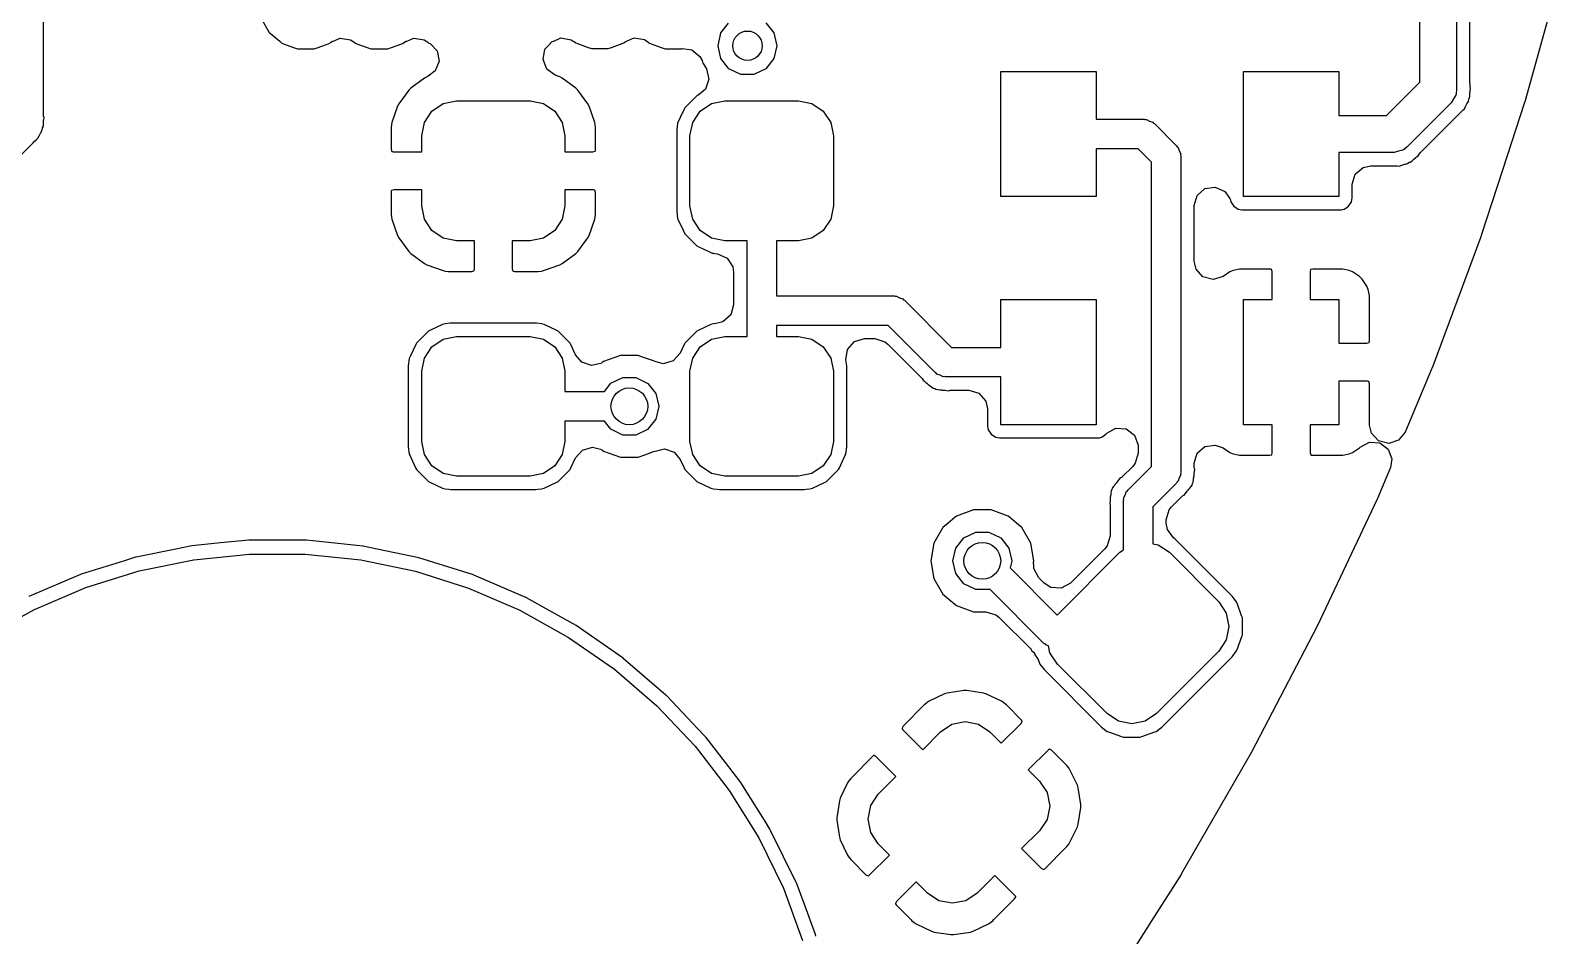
# Model space of a CAD drawing. Extents: x 115.8 to 161.6, y -138.1 to -92.4.
# Drawn here: x 150.43 to 160.84, y -127.54 to -121.4 of the extents above; entities that cross this region are included whole.
import ezdxf

# ---------------------------------------------------------------- set-up
doc = ezdxf.new("R2010")
doc.units = 0
doc.layers.add('BLACK', color=7, linetype='CONTINUOUS')

msp = doc.modelspace()

# ---------------------------------------------------------------- linework, layer by layer
at = {"layer": 'BLACK', "linetype": 'CONTINUOUS'}
for p, q in [((160.125, -117.95), (160.125, -121.8)), ((160.215, -121.755), (160.215, -117.959)), ((159.875, -121.748), (159.875, -118.002)), ((160.844, -120.962), (160.588, -121.881)), ((150.516, -121.955), (150.516, -121.025)), ((151.994, -121.311), (152.051, -121.409)), ((152.051, -121.409), (152.059, -121.416)), ((152.059, -121.416), (152.123, -121.47)), ((155.103, -121.5), (155.122, -121.413)), ((155.122, -121.413), (155.175, -121.347)), ((155.427, -121.344), (155.483, -121.413)), ((155.483, -121.413), (155.503, -121.5)), ((152.123, -121.47), (152.137, -121.482)), ((152.137, -121.482), (152.148, -121.486)), ((152.148, -121.486), (152.148, -121.486)), ((152.148, -121.486), (152.217, -121.511)), ((152.217, -121.511), (152.243, -121.52)), ((152.243, -121.52), (152.357, -121.52)), ((152.357, -121.52), (152.383, -121.511)), ((152.383, -121.511), (152.452, -121.486)), ((152.452, -121.486), (152.463, -121.482)), ((152.452, -121.486), (152.452, -121.486)), ((152.463, -121.482), (152.471, -121.475)), ((152.471, -121.475), (152.481, -121.469)), ((152.481, -121.469), (152.482, -121.471)), ((152.482, -121.471), (152.534, -121.448)), ((152.534, -121.448), (152.604, -121.459)), ((152.604, -121.459), (152.622, -121.471)), ((152.622, -121.471), (152.629, -121.475)), ((152.629, -121.475), (152.637, -121.482)), ((152.637, -121.482), (152.648, -121.486)), ((152.648, -121.486), (152.648, -121.486)), ((152.648, -121.486), (152.717, -121.511)), ((152.717, -121.511), (152.743, -121.52)), ((152.743, -121.52), (152.857, -121.52)), ((152.857, -121.52), (152.883, -121.511)), ((152.883, -121.511), (152.952, -121.486)), ((152.952, -121.486), (152.963, -121.482)), ((152.952, -121.486), (152.952, -121.486)), ((152.963, -121.482), (152.971, -121.475)), ((152.971, -121.475), (152.981, -121.469)), ((152.981, -121.469), (152.982, -121.471)), ((152.982, -121.471), (153.034, -121.448)), ((153.034, -121.448), (153.104, -121.459)), ((153.104, -121.459), (153.122, -121.471)), ((153.122, -121.471), (153.129, -121.475)), ((153.129, -121.475), (153.137, -121.482)), ((153.137, -121.482), (153.145, -121.485)), ((153.145, -121.485), (153.193, -121.535)), ((153.193, -121.535), (153.206, -121.604)), ((153.913, -121.593), (153.926, -121.523)), ((153.926, -121.523), (153.964, -121.484)), ((153.963, -121.482), (153.97, -121.476)), ((153.964, -121.484), (153.963, -121.482)), ((153.963, -121.482), (153.963, -121.482)), ((153.97, -121.476), (153.973, -121.474)), ((153.973, -121.474), (153.975, -121.472)), ((153.975, -121.472), (153.981, -121.469)), ((153.981, -121.469), (153.982, -121.471)), ((153.982, -121.471), (154.035, -121.447)), ((154.035, -121.447), (154.105, -121.459)), ((154.105, -121.459), (154.119, -121.468)), ((154.119, -121.468), (154.119, -121.468)), ((154.119, -121.468), (154.128, -121.473)), ((154.128, -121.473), (154.137, -121.48)), ((154.137, -121.48), (154.147, -121.484)), ((154.147, -121.484), (154.147, -121.484)), ((154.147, -121.484), (154.221, -121.511)), ((154.221, -121.511), (154.243, -121.519)), ((154.243, -121.519), (154.356, -121.519)), ((154.356, -121.519), (154.378, -121.511)), ((154.378, -121.511), (154.452, -121.484)), ((154.452, -121.484), (154.462, -121.48)), ((154.452, -121.484), (154.452, -121.484)), ((154.462, -121.48), (154.471, -121.473)), ((154.471, -121.473), (154.48, -121.468)), ((154.48, -121.468), (154.481, -121.47)), ((154.481, -121.47), (154.533, -121.447)), ((154.533, -121.447), (154.603, -121.458)), ((154.603, -121.458), (154.626, -121.473)), ((154.626, -121.473), (154.629, -121.475)), ((154.629, -121.475), (154.637, -121.482)), ((154.637, -121.482), (154.648, -121.486)), ((154.648, -121.486), (154.648, -121.486)), ((154.648, -121.486), (154.717, -121.511)), ((154.717, -121.511), (154.743, -121.52)), ((154.743, -121.52), (154.857, -121.52)), ((154.857, -121.52), (154.859, -121.519)), ((154.859, -121.519), (154.925, -121.527)), ((154.925, -121.527), (154.98, -121.572)), ((155.122, -121.586), (155.103, -121.5)), ((155.503, -121.501), (155.482, -121.587)), ((155.503, -121.5), (155.503, -121.501)), ((153.206, -121.604), (153.18, -121.67)), ((153.939, -121.659), (153.913, -121.593)), ((154.98, -121.572), (154.995, -121.6)), ((154.995, -121.6), (154.995, -121.6)), ((154.995, -121.6), (154.997, -121.611)), ((154.997, -121.611), (155.002, -121.621)), ((155.002, -121.621), (155.002, -121.621)), ((155.002, -121.621), (155.024, -121.658)), ((155.177, -121.656), (155.122, -121.586)), ((155.482, -121.587), (155.427, -121.657)), ((153.107, -121.72), (153.014, -121.788)), ((153.131, -121.707), (153.107, -121.72)), ((153.18, -121.67), (153.131, -121.706)), ((153.131, -121.706), (153.131, -121.707)), ((153.996, -121.7), (153.939, -121.659)), ((154.027, -121.711), (153.996, -121.7)), ((154.043, -121.72), (154.027, -121.711)), ((154.136, -121.788), (154.043, -121.72)), ((155.041, -121.727), (155.017, -121.794)), ((155.024, -121.658), (155.041, -121.727)), ((155.258, -121.695), (155.177, -121.656)), ((155.346, -121.695), (155.258, -121.695)), ((155.427, -121.657), (155.346, -121.695)), ((157.025, -122.525), (157.025, -121.675)), ((157.025, -121.675), (157.675, -121.675)), ((157.675, -121.675), (157.675, -122)), ((158.675, -122.525), (158.675, -121.675)), ((158.675, -121.675), (159.325, -121.675)), ((159.325, -121.675), (159.325, -121.975)), ((159.648, -121.975), (159.875, -121.748)), ((153.001, -121.801), (152.932, -121.894)), ((153.014, -121.788), (153.001, -121.801)), ((154.149, -121.801), (154.136, -121.788)), ((154.218, -121.894), (154.149, -121.801)), ((154.959, -121.84), (154.877, -121.921)), ((154.969, -121.835), (154.959, -121.84)), ((154.978, -121.829), (154.969, -121.835)), ((155.017, -121.794), (154.977, -121.828)), ((154.977, -121.828), (154.978, -121.829)), ((160.12, -121.836), (160.103, -121.861)), ((160.121, -121.829), (160.12, -121.836)), ((160.122, -121.827), (160.121, -121.829)), ((160.125, -121.8), (160.122, -121.822)), ((160.122, -121.822), (160.122, -121.827)), ((160.21, -121.858), (160.215, -121.846)), ((160.216, -121.762), (160.215, -121.755)), ((160.215, -121.827), (160.217, -121.807)), ((160.215, -121.846), (160.215, -121.827)), ((160.217, -121.776), (160.216, -121.762)), ((160.216, -121.762), (160.216, -121.762)), ((160.22, -121.788), (160.217, -121.776)), ((160.217, -121.807), (160.218, -121.802)), ((160.218, -121.802), (160.22, -121.788)), ((160.218, -121.802), (160.218, -121.802)), ((150.516, -121.962), (150.516, -121.955)), ((152.924, -121.911), (152.885, -122.021)), ((152.932, -121.894), (152.924, -121.911)), ((153.106, -122.022), (153.157, -121.945)), ((153.157, -121.945), (153.234, -121.893)), ((153.234, -121.893), (153.325, -121.875)), ((153.325, -121.875), (153.825, -121.875)), ((153.825, -121.875), (153.916, -121.893)), ((153.916, -121.893), (153.993, -121.945)), ((153.993, -121.945), (154.044, -122.022)), ((154.226, -121.911), (154.218, -121.894)), ((154.265, -122.021), (154.226, -121.911)), ((154.873, -121.931), (154.846, -121.988)), ((154.877, -121.921), (154.873, -121.931)), ((154.873, -121.931), (154.873, -121.931)), ((154.931, -122.022), (154.982, -121.945)), ((154.982, -121.945), (155.059, -121.893)), ((155.059, -121.893), (155.15, -121.875)), ((155.15, -121.875), (155.65, -121.875)), ((155.65, -121.875), (155.741, -121.893)), ((155.741, -121.893), (155.818, -121.945)), ((155.818, -121.945), (155.869, -122.022)), ((160.088, -121.888), (159.788, -122.188)), ((159.884, -122.221), (160.146, -121.959)), ((160.103, -121.861), (160.088, -121.888)), ((160.146, -121.959), (160.151, -121.954)), ((160.151, -121.954), (160.168, -121.938)), ((160.168, -121.938), (160.178, -121.929)), ((160.178, -121.929), (160.186, -121.912)), ((160.186, -121.912), (160.195, -121.895)), ((160.195, -121.895), (160.206, -121.879)), ((160.206, -121.879), (160.208, -121.866)), ((160.208, -121.866), (160.209, -121.862)), ((160.209, -121.862), (160.21, -121.858)), ((160.586, -121.886), (160.437, -122.345)), ((160.588, -121.881), (160.586, -121.886)), ((150.508, -122.066), (150.509, -122.062)), ((150.509, -122.062), (150.51, -122.058)), ((150.51, -122.058), (150.516, -122.046)), ((150.517, -121.976), (150.516, -121.962)), ((150.516, -121.962), (150.516, -121.962)), ((150.516, -122.027), (150.517, -122.007)), ((150.516, -122.046), (150.516, -122.027)), ((150.52, -121.988), (150.517, -121.976)), ((150.517, -122.007), (150.518, -122.002)), ((150.518, -122.002), (150.52, -121.988)), ((150.518, -122.002), (150.518, -122.002)), ((152.882, -122.036), (152.88, -122.056)), ((152.88, -122.056), (152.88, -122.062)), ((152.88, -122.062), (152.88, -122.203)), ((152.885, -122.021), (152.882, -122.036)), ((153.088, -122.112), (153.106, -122.022)), ((154.044, -122.022), (154.062, -122.112)), ((154.268, -122.036), (154.265, -122.021)), ((154.27, -122.056), (154.268, -122.036)), ((154.27, -122.062), (154.27, -122.056)), ((154.27, -122.207), (154.27, -122.062)), ((154.828, -122.026), (154.822, -122.074)), ((154.846, -121.988), (154.828, -122.026)), ((154.912, -122.112), (154.931, -122.022)), ((155.869, -122.022), (155.887, -122.112)), ((157.675, -122), (158, -122)), ((158, -122), (158.008, -122.002)), ((158.008, -122.002), (158.016, -122.001)), ((158.016, -122.001), (158.037, -122.012)), ((158.037, -122.012), (158.059, -122.019)), ((158.059, -122.019), (158.064, -122.026)), ((158.064, -122.026), (158.071, -122.029)), ((158.071, -122.029), (158.221, -122.179)), ((159.325, -121.975), (159.648, -121.975)), ((145.084, -127.521), (150.446, -122.159)), ((150.446, -122.159), (150.451, -122.154)), ((150.451, -122.154), (150.468, -122.138)), ((150.468, -122.138), (150.478, -122.129)), ((150.478, -122.129), (150.486, -122.112)), ((150.486, -122.112), (150.495, -122.095)), ((150.495, -122.095), (150.506, -122.079)), ((150.506, -122.079), (150.508, -122.066)), ((153.088, -122.221), (153.088, -122.112)), ((154.062, -122.112), (154.062, -122.221)), ((154.822, -122.074), (154.822, -122.626)), ((154.912, -122.587), (154.912, -122.112)), ((155.887, -122.112), (155.887, -122.587)), ((152.88, -122.203), (152.884, -122.218)), ((152.884, -122.218), (152.885, -122.219)), ((152.885, -122.219), (152.893, -122.221)), ((152.893, -122.221), (153.088, -122.221)), ((154.062, -122.221), (154.252, -122.221)), ((154.252, -122.221), (154.268, -122.217)), ((154.268, -122.217), (154.269, -122.215)), ((154.269, -122.215), (154.27, -122.207)), ((157.959, -122.2), (157.675, -122.2)), ((157.675, -122.2), (157.675, -122.525)), ((158.05, -122.291), (157.959, -122.2)), ((158.221, -122.179), (158.224, -122.186)), ((158.224, -122.186), (158.231, -122.191)), ((158.231, -122.191), (158.238, -122.213)), ((158.238, -122.213), (158.249, -122.234)), ((158.249, -122.234), (158.248, -122.242)), ((158.248, -122.242), (158.25, -122.25)), ((158.25, -122.25), (158.25, -124.4)), ((159.7, -122.225), (159.325, -122.225)), ((159.325, -122.225), (159.325, -122.525)), ((159.73, -122.216), (159.7, -122.225)), ((159.76, -122.21), (159.73, -122.216)), ((159.765, -122.206), (159.76, -122.21)), ((159.768, -122.205), (159.765, -122.206)), ((159.771, -122.202), (159.768, -122.205)), ((159.788, -122.188), (159.771, -122.202)), ((159.82, -122.285), (159.833, -122.271)), ((159.833, -122.271), (159.848, -122.259)), ((159.848, -122.259), (159.853, -122.255)), ((159.853, -122.255), (159.864, -122.247)), ((159.864, -122.247), (159.87, -122.236)), ((159.87, -122.236), (159.879, -122.226)), ((159.879, -122.226), (159.88, -122.226)), ((159.88, -122.226), (159.884, -122.221)), ((158.05, -124.359), (158.05, -122.291)), ((159.415, -122.441), (159.436, -122.373)), ((159.436, -122.373), (159.489, -122.327)), ((159.489, -122.327), (159.541, -122.316)), ((159.541, -122.316), (159.691, -122.316)), ((159.691, -122.316), (159.698, -122.316)), ((159.698, -122.316), (159.721, -122.317)), ((159.721, -122.317), (159.721, -122.317)), ((159.721, -122.317), (159.734, -122.318)), ((159.734, -122.318), (159.752, -122.311)), ((159.752, -122.311), (159.771, -122.305)), ((159.771, -122.305), (159.773, -122.305)), ((159.773, -122.305), (159.777, -122.304)), ((159.777, -122.304), (159.79, -122.301)), ((159.777, -122.304), (159.777, -122.304)), ((159.79, -122.301), (159.8, -122.293)), ((159.8, -122.293), (159.804, -122.292)), ((159.804, -122.292), (159.808, -122.29)), ((159.808, -122.29), (159.82, -122.285)), ((160.437, -122.345), (160.293, -122.789)), ((152.898, -122.479), (152.882, -122.483)), ((153.088, -122.479), (152.898, -122.479)), ((153.088, -122.587), (153.088, -122.479)), ((154.257, -122.479), (154.062, -122.479)), ((154.062, -122.479), (154.062, -122.587)), ((154.265, -122.481), (154.257, -122.479)), ((158.361, -122.518), (158.414, -122.471)), ((158.414, -122.471), (158.484, -122.461)), ((158.484, -122.461), (158.549, -122.49)), ((159.415, -122.534), (159.415, -122.441)), ((152.881, -122.485), (152.88, -122.493)), ((152.88, -122.493), (152.88, -122.638)), ((152.882, -122.483), (152.881, -122.485)), ((154.266, -122.482), (154.265, -122.481)), ((154.27, -122.497), (154.266, -122.482)), ((154.27, -122.638), (154.27, -122.497)), ((157.675, -122.525), (157.025, -122.525)), ((158.34, -122.586), (158.361, -122.518)), ((158.549, -122.49), (158.583, -122.537)), ((158.583, -122.537), (158.587, -122.548)), ((158.587, -122.548), (158.59, -122.56)), ((158.59, -122.56), (158.61, -122.59)), ((159.325, -122.525), (158.675, -122.525)), ((159.39, -122.59), (159.41, -122.56)), ((159.41, -122.56), (159.415, -122.534)), ((152.88, -122.638), (152.88, -122.644)), ((152.88, -122.644), (152.882, -122.664)), ((152.882, -122.664), (152.885, -122.679)), ((152.885, -122.679), (152.924, -122.789)), ((153.106, -122.678), (153.088, -122.587)), ((153.157, -122.755), (153.106, -122.678)), ((154.044, -122.678), (153.993, -122.755)), ((154.062, -122.587), (154.044, -122.678)), ((154.226, -122.789), (154.265, -122.679)), ((154.265, -122.679), (154.268, -122.664)), ((154.268, -122.664), (154.27, -122.644)), ((154.27, -122.644), (154.27, -122.638)), ((154.822, -122.626), (154.828, -122.674)), ((154.828, -122.674), (154.832, -122.682)), ((154.832, -122.682), (154.832, -122.682)), ((154.832, -122.682), (154.865, -122.753)), ((154.931, -122.678), (154.912, -122.587)), ((154.982, -122.755), (154.931, -122.678)), ((155.869, -122.678), (155.818, -122.755)), ((155.887, -122.587), (155.869, -122.678)), ((158.34, -122.963), (158.34, -122.586)), ((158.61, -122.59), (158.64, -122.61)), ((158.64, -122.61), (158.666, -122.615)), ((158.666, -122.615), (159, -122.615)), ((159, -122.615), (159.334, -122.615)), ((159.334, -122.615), (159.34, -122.614)), ((159.34, -122.614), (159.348, -122.613)), ((159.34, -122.614), (159.34, -122.614)), ((159.348, -122.613), (159.36, -122.61)), ((159.348, -122.613), (159.348, -122.613)), ((159.36, -122.61), (159.371, -122.603)), ((159.371, -122.603), (159.38, -122.597)), ((159.371, -122.603), (159.371, -122.603)), ((159.38, -122.597), (159.39, -122.59)), ((152.924, -122.789), (152.932, -122.806)), ((153.234, -122.807), (153.157, -122.755)), ((153.993, -122.755), (153.916, -122.807)), ((154.218, -122.806), (154.226, -122.789)), ((154.865, -122.753), (154.877, -122.779)), ((154.877, -122.779), (154.959, -122.86)), ((155.059, -122.807), (154.982, -122.755)), ((155.818, -122.755), (155.741, -122.807)), ((160.293, -122.789), (160.292, -122.793)), ((152.932, -122.806), (153.001, -122.899)), ((153.325, -122.825), (153.234, -122.807)), ((153.446, -122.825), (153.325, -122.825)), ((153.446, -123.019), (153.446, -122.825)), ((153.825, -122.825), (153.704, -122.825)), ((153.704, -122.825), (153.704, -123.015)), ((153.916, -122.807), (153.825, -122.825)), ((154.149, -122.899), (154.218, -122.806)), ((154.959, -122.86), (154.969, -122.865)), ((154.969, -122.865), (154.969, -122.865)), ((154.969, -122.865), (155.046, -122.901)), ((155.15, -122.825), (155.059, -122.807)), ((155.3, -122.825), (155.15, -122.825)), ((155.3, -123.475), (155.3, -122.825)), ((155.65, -122.825), (155.5, -122.825)), ((155.5, -122.825), (155.5, -123.2)), ((155.741, -122.807), (155.65, -122.825)), ((160.29, -122.798), (159.963, -123.678)), ((160.292, -122.793), (160.29, -122.798)), ((153.001, -122.899), (153.014, -122.912)), ((153.014, -122.912), (153.107, -122.98)), ((153.107, -122.98), (153.123, -122.989)), ((153.123, -122.989), (153.233, -123.028)), ((153.917, -123.028), (154.027, -122.989)), ((154.027, -122.989), (154.043, -122.98)), ((154.043, -122.98), (154.136, -122.912)), ((154.136, -122.912), (154.149, -122.899)), ((155.046, -122.901), (155.064, -122.909)), ((155.064, -122.909), (155.073, -122.91)), ((155.073, -122.91), (155.073, -122.91)), ((155.073, -122.91), (155.082, -122.912)), ((155.082, -122.912), (155.1, -122.914)), ((155.1, -122.914), (155.165, -122.943)), ((155.165, -122.943), (155.204, -123.002)), ((158.353, -123.017), (158.34, -122.963)), ((153.233, -123.028), (153.248, -123.031)), ((153.248, -123.031), (153.269, -123.033)), ((153.269, -123.033), (153.275, -123.033)), ((153.275, -123.033), (153.428, -123.033)), ((153.428, -123.033), (153.443, -123.029)), ((153.443, -123.029), (153.444, -123.027)), ((153.444, -123.027), (153.446, -123.019)), ((153.704, -123.015), (153.708, -123.03)), ((153.708, -123.03), (153.71, -123.031)), ((153.71, -123.031), (153.718, -123.033)), ((153.718, -123.033), (153.875, -123.033)), ((153.875, -123.033), (153.881, -123.033)), ((153.881, -123.033), (153.902, -123.031)), ((153.902, -123.031), (153.917, -123.028)), ((155.204, -123.002), (155.209, -123.039)), ((155.209, -123.039), (155.209, -123.261)), ((158.4, -123.07), (158.353, -123.017)), ((158.469, -123.089), (158.4, -123.07)), ((158.537, -123.067), (158.469, -123.089)), ((158.584, -123.036), (158.537, -123.067)), ((158.606, -123.027), (158.584, -123.036)), ((158.648, -123.018), (158.606, -123.027)), ((158.661, -123.017), (158.648, -123.018)), ((158.857, -123.017), (158.661, -123.017)), ((158.865, -123.019), (158.857, -123.017)), ((158.867, -123.02), (158.865, -123.019)), ((158.871, -123.035), (158.867, -123.02)), ((158.871, -123.225), (158.871, -123.035)), ((159.131, -123.023), (159.129, -123.031)), ((159.129, -123.031), (159.129, -123.225)), ((159.132, -123.021), (159.131, -123.023)), ((159.147, -123.017), (159.132, -123.021)), ((159.339, -123.017), (159.147, -123.017)), ((159.352, -123.018), (159.339, -123.017)), ((159.394, -123.027), (159.352, -123.018)), ((159.416, -123.036), (159.394, -123.027)), ((159.465, -123.068), (159.416, -123.036)), ((159.482, -123.085), (159.465, -123.068)), ((159.514, -123.134), (159.482, -123.085)), ((155.5, -123.2), (156.3, -123.2)), ((156.3, -123.2), (156.308, -123.202)), ((156.308, -123.202), (156.316, -123.201)), ((156.316, -123.201), (156.337, -123.212)), ((159.523, -123.156), (159.514, -123.134)), ((159.532, -123.198), (159.523, -123.156)), ((159.533, -123.211), (159.532, -123.198)), ((155.209, -123.261), (155.189, -123.329)), ((156.337, -123.212), (156.359, -123.219)), ((156.359, -123.219), (156.364, -123.226)), ((156.364, -123.226), (156.371, -123.229)), ((156.371, -123.229), (156.691, -123.55)), ((157.025, -123.55), (157.025, -123.225)), ((157.025, -123.225), (157.675, -123.225)), ((157.675, -123.225), (157.675, -124.075)), ((158.675, -124.075), (158.675, -123.225)), ((158.675, -123.225), (158.871, -123.225)), ((159.129, -123.225), (159.325, -123.225)), ((159.325, -123.225), (159.325, -123.521)), ((159.533, -123.507), (159.533, -123.211)), ((153.23, -123.395), (153.144, -123.435)), ((153.239, -123.391), (153.23, -123.395)), ((153.23, -123.395), (153.23, -123.395)), ((153.248, -123.39), (153.239, -123.391)), ((153.282, -123.385), (153.248, -123.39)), ((153.248, -123.39), (153.248, -123.39)), ((153.287, -123.384), (153.282, -123.385)), ((153.282, -123.385), (153.282, -123.385)), ((153.863, -123.384), (153.287, -123.384)), ((153.868, -123.385), (153.863, -123.384)), ((153.902, -123.39), (153.868, -123.385)), ((153.868, -123.385), (153.868, -123.385)), ((153.911, -123.391), (153.902, -123.39)), ((153.902, -123.39), (153.902, -123.39)), ((153.92, -123.395), (153.911, -123.391)), ((154.006, -123.435), (153.92, -123.395)), ((153.92, -123.395), (153.92, -123.395)), ((155.055, -123.395), (154.969, -123.435)), ((155.064, -123.391), (155.055, -123.395)), ((155.055, -123.395), (155.055, -123.395)), ((155.073, -123.39), (155.064, -123.391)), ((155.087, -123.388), (155.073, -123.39)), ((155.073, -123.39), (155.073, -123.39)), ((155.1, -123.386), (155.087, -123.388)), ((155.136, -123.376), (155.1, -123.386)), ((155.189, -123.329), (155.136, -123.376)), ((156.259, -123.4), (155.5, -123.4)), ((155.5, -123.4), (155.5, -123.475)), ((156.579, -123.721), (156.259, -123.4)), ((153.052, -123.521), (153.048, -123.531)), ((153.134, -123.44), (153.052, -123.521)), ((153.144, -123.435), (153.134, -123.44)), ((153.157, -123.545), (153.234, -123.493)), ((153.234, -123.493), (153.325, -123.475)), ((153.325, -123.475), (153.825, -123.475)), ((153.825, -123.475), (153.916, -123.493)), ((153.916, -123.493), (153.993, -123.545)), ((154.016, -123.44), (154.006, -123.435)), ((154.098, -123.521), (154.016, -123.44)), ((154.102, -123.531), (154.098, -123.521)), ((154.877, -123.521), (154.873, -123.531)), ((154.959, -123.44), (154.877, -123.521)), ((154.969, -123.435), (154.959, -123.44)), ((154.982, -123.545), (155.059, -123.493)), ((155.059, -123.493), (155.15, -123.475)), ((155.15, -123.475), (155.3, -123.475)), ((155.5, -123.475), (155.65, -123.475)), ((155.65, -123.475), (155.741, -123.493)), ((155.741, -123.493), (155.818, -123.545)), ((155.984, -123.563), (156.031, -123.51)), ((156.031, -123.51), (156.098, -123.49)), ((156.098, -123.49), (156.169, -123.49)), ((156.169, -123.49), (156.237, -123.511)), ((156.237, -123.511), (156.258, -123.527)), ((159.325, -123.521), (159.515, -123.521)), ((159.515, -123.521), (159.53, -123.517)), ((159.53, -123.517), (159.531, -123.515)), ((159.531, -123.515), (159.533, -123.507)), ((153.003, -123.626), (152.997, -123.674)), ((153.012, -123.608), (153.003, -123.626)), ((153.048, -123.531), (153.012, -123.608)), ((153.048, -123.531), (153.048, -123.531)), ((153.088, -123.712), (153.106, -123.622)), ((153.106, -123.622), (153.157, -123.545)), ((153.993, -123.545), (154.044, -123.622)), ((154.044, -123.622), (154.062, -123.712)), ((154.134, -123.6), (154.102, -123.531)), ((154.102, -123.531), (154.102, -123.531)), ((154.176, -123.649), (154.134, -123.6)), ((154.439, -123.604), (154.325, -123.646)), ((154.561, -123.604), (154.439, -123.604)), ((154.597, -123.618), (154.561, -123.604)), ((154.665, -123.642), (154.597, -123.618)), ((154.846, -123.589), (154.799, -123.642)), ((154.873, -123.531), (154.846, -123.589)), ((154.873, -123.531), (154.873, -123.531)), ((154.912, -123.712), (154.931, -123.622)), ((154.931, -123.622), (154.982, -123.545)), ((155.818, -123.545), (155.869, -123.622)), ((155.869, -123.622), (155.887, -123.712)), ((155.973, -123.633), (155.984, -123.563)), ((156.258, -123.527), (156.492, -123.761)), ((156.691, -123.55), (157.025, -123.55)), ((152.997, -123.674), (152.997, -124.226)), ((153.088, -124.188), (153.088, -123.712)), ((154.062, -123.712), (154.062, -123.85)), ((154.243, -123.673), (154.176, -123.649)), ((154.312, -123.656), (154.243, -123.673)), ((154.316, -123.653), (154.312, -123.656)), ((154.325, -123.646), (154.316, -123.653)), ((154.675, -123.646), (154.665, -123.642)), ((154.665, -123.642), (154.665, -123.642)), ((154.676, -123.646), (154.675, -123.646)), ((154.731, -123.661), (154.676, -123.646)), ((154.799, -123.642), (154.731, -123.661)), ((154.912, -124.188), (154.912, -123.712)), ((155.887, -123.712), (155.887, -124.188)), ((155.978, -123.674), (155.973, -123.633)), ((155.978, -124.226), (155.978, -123.674)), ((156.586, -123.724), (156.579, -123.721)), ((156.591, -123.731), (156.586, -123.724)), ((159.955, -123.697), (159.798, -124.072)), ((159.957, -123.692), (159.955, -123.697)), ((159.963, -123.678), (159.957, -123.692)), ((154.33, -123.85), (154.375, -123.793)), ((154.375, -123.793), (154.456, -123.755)), ((154.456, -123.755), (154.545, -123.755)), ((154.545, -123.755), (154.625, -123.794)), ((154.625, -123.794), (154.68, -123.863)), ((156.492, -123.761), (156.492, -123.762)), ((156.492, -123.762), (156.497, -123.772)), ((156.497, -123.772), (156.508, -123.781)), ((156.508, -123.781), (156.517, -123.788)), ((156.517, -123.788), (156.523, -123.793)), ((156.523, -123.793), (156.525, -123.795)), ((156.525, -123.795), (156.53, -123.8)), ((156.53, -123.8), (156.536, -123.804)), ((156.536, -123.804), (156.539, -123.806)), ((156.539, -123.806), (156.545, -123.81)), ((156.545, -123.81), (156.565, -123.826)), ((156.565, -123.826), (156.576, -123.828)), ((156.576, -123.828), (156.585, -123.834)), ((156.585, -123.834), (156.611, -123.837)), ((156.613, -123.738), (156.591, -123.731)), ((156.634, -123.749), (156.613, -123.738)), ((156.642, -123.748), (156.634, -123.749)), ((156.65, -123.75), (156.642, -123.748)), ((157.025, -123.75), (156.65, -123.75)), ((157.025, -124.075), (157.025, -123.75)), ((159.519, -123.779), (159.325, -123.779)), ((159.325, -123.779), (159.325, -124.075)), ((159.527, -123.781), (159.519, -123.779)), ((159.529, -123.782), (159.527, -123.781)), ((159.533, -123.797), (159.529, -123.782)), ((159.533, -124.077), (159.533, -123.797)), ((154.062, -123.85), (154.33, -123.85)), ((154.68, -123.863), (154.7, -123.95)), ((156.611, -123.837), (156.618, -123.839)), ((156.618, -123.839), (156.621, -123.839)), ((156.621, -123.839), (156.628, -123.84)), ((156.628, -123.84), (156.635, -123.84)), ((156.635, -123.84), (156.639, -123.841)), ((156.639, -123.841), (156.646, -123.841)), ((156.646, -123.841), (156.672, -123.844)), ((156.672, -123.844), (156.682, -123.841)), ((156.682, -123.841), (156.683, -123.84)), ((156.683, -123.84), (156.809, -123.84)), ((156.809, -123.84), (156.877, -123.861)), ((156.877, -123.861), (156.923, -123.914)), ((156.923, -123.914), (156.935, -123.966)), ((154.68, -124.037), (154.624, -124.107)), ((154.7, -123.951), (154.68, -124.037)), ((154.7, -123.95), (154.7, -123.951)), ((156.935, -123.966), (156.935, -124.084)), ((154.33, -124.05), (154.062, -124.05)), ((154.062, -124.05), (154.062, -124.188)), ((154.375, -124.106), (154.33, -124.05)), ((154.455, -124.145), (154.375, -124.106)), ((154.544, -124.145), (154.455, -124.145)), ((154.624, -124.107), (154.544, -124.145)), ((156.935, -124.084), (156.94, -124.11)), ((156.94, -124.11), (156.96, -124.14)), ((156.96, -124.14), (156.99, -124.16)), ((157.675, -124.075), (157.025, -124.075)), ((157.73, -124.147), (157.74, -124.14)), ((157.74, -124.14), (157.746, -124.132)), ((157.746, -124.132), (157.807, -124.099)), ((157.807, -124.099), (157.878, -124.104)), ((157.878, -124.104), (157.934, -124.146)), ((157.934, -124.146), (157.959, -124.213)), ((158.871, -124.075), (158.675, -124.075)), ((158.871, -124.269), (158.871, -124.075)), ((159.325, -124.075), (159.129, -124.075)), ((159.129, -124.075), (159.129, -124.265)), ((159.546, -124.133), (159.533, -124.077)), ((159.594, -124.185), (159.546, -124.133)), ((159.775, -124.126), (159.73, -124.181)), ((159.798, -124.072), (159.775, -124.126)), ((152.997, -124.226), (153.003, -124.274)), ((153.106, -124.278), (153.088, -124.188)), ((154.062, -124.188), (154.044, -124.278)), ((154.134, -124.3), (154.181, -124.247)), ((154.181, -124.247), (154.25, -124.227)), ((154.25, -124.227), (154.312, -124.244)), ((154.312, -124.244), (154.316, -124.247)), ((154.316, -124.247), (154.325, -124.254)), ((154.675, -124.254), (154.738, -124.239)), ((154.738, -124.239), (154.805, -124.262)), ((154.931, -124.278), (154.912, -124.188)), ((155.887, -124.188), (155.869, -124.278)), ((155.972, -124.274), (155.978, -124.226)), ((156.99, -124.16), (157.016, -124.165)), ((157.016, -124.165), (157.35, -124.165)), ((157.35, -124.165), (157.684, -124.165)), ((157.684, -124.165), (157.69, -124.164)), ((157.69, -124.164), (157.698, -124.163)), ((157.69, -124.164), (157.69, -124.164)), ((157.698, -124.163), (157.71, -124.16)), ((157.698, -124.163), (157.698, -124.163)), ((157.71, -124.16), (157.721, -124.153)), ((157.721, -124.153), (157.73, -124.147)), ((157.721, -124.153), (157.721, -124.153)), ((157.959, -124.213), (157.959, -124.222)), ((157.959, -124.222), (157.959, -124.269)), ((158.361, -124.269), (158.414, -124.223)), ((158.414, -124.223), (158.484, -124.213)), ((158.484, -124.213), (158.537, -124.233)), ((158.537, -124.233), (158.584, -124.264)), ((159.416, -124.264), (159.465, -124.232)), ((159.465, -124.232), (159.469, -124.227)), ((159.469, -124.227), (159.532, -124.193)), ((159.532, -124.193), (159.603, -124.198)), ((159.663, -124.203), (159.594, -124.185)), ((159.603, -124.198), (159.659, -124.241)), ((159.659, -124.241), (159.684, -124.307)), ((159.73, -124.181), (159.663, -124.203)), ((153.003, -124.274), (153.007, -124.282)), ((153.007, -124.282), (153.007, -124.282)), ((153.007, -124.282), (153.047, -124.367)), ((153.157, -124.355), (153.106, -124.278)), ((153.234, -124.407), (153.157, -124.355)), ((153.993, -124.355), (153.916, -124.407)), ((154.044, -124.278), (153.993, -124.355)), ((154.103, -124.367), (154.134, -124.3)), ((154.325, -124.254), (154.439, -124.295)), ((154.439, -124.295), (154.561, -124.295)), ((154.561, -124.295), (154.611, -124.277)), ((154.611, -124.277), (154.665, -124.258)), ((154.665, -124.258), (154.675, -124.254)), ((154.665, -124.258), (154.665, -124.258)), ((154.675, -124.254), (154.675, -124.254)), ((154.805, -124.262), (154.846, -124.311)), ((154.846, -124.311), (154.872, -124.367)), ((154.982, -124.355), (154.931, -124.278)), ((155.059, -124.407), (154.982, -124.355)), ((155.818, -124.355), (155.741, -124.407)), ((155.869, -124.278), (155.818, -124.355)), ((155.928, -124.367), (155.968, -124.282)), ((155.968, -124.282), (155.972, -124.274)), ((155.968, -124.282), (155.968, -124.282)), ((157.939, -124.337), (157.923, -124.358)), ((157.959, -124.269), (157.939, -124.337)), ((158.34, -124.337), (158.361, -124.269)), ((158.34, -124.367), (158.34, -124.337)), ((158.584, -124.264), (158.606, -124.273)), ((158.606, -124.273), (158.648, -124.282)), ((158.648, -124.282), (158.661, -124.283)), ((158.661, -124.283), (158.853, -124.283)), ((158.853, -124.283), (158.868, -124.279)), ((158.868, -124.279), (158.869, -124.277)), ((158.869, -124.277), (158.871, -124.269)), ((159.129, -124.265), (159.133, -124.28)), ((159.133, -124.28), (159.135, -124.281)), ((159.135, -124.281), (159.143, -124.283)), ((159.143, -124.283), (159.339, -124.283)), ((159.339, -124.283), (159.352, -124.282)), ((159.352, -124.282), (159.394, -124.273)), ((159.394, -124.273), (159.416, -124.264)), ((159.684, -124.307), (159.675, -124.365)), ((153.047, -124.367), (153.052, -124.379)), ((153.052, -124.379), (153.134, -124.46)), ((153.325, -124.425), (153.234, -124.407)), ((153.825, -124.425), (153.325, -124.425)), ((153.916, -124.407), (153.825, -124.425)), ((154.016, -124.46), (154.098, -124.379)), ((154.098, -124.379), (154.103, -124.367)), ((154.872, -124.367), (154.877, -124.379)), ((154.877, -124.379), (154.959, -124.46)), ((155.15, -124.425), (155.059, -124.407)), ((155.65, -124.425), (155.15, -124.425)), ((155.741, -124.407), (155.65, -124.425)), ((155.841, -124.46), (155.923, -124.379)), ((155.923, -124.379), (155.928, -124.367)), ((157.822, -124.457), (157.817, -124.463)), ((157.829, -124.448), (157.822, -124.457)), ((157.838, -124.437), (157.829, -124.448)), ((157.829, -124.448), (157.829, -124.448)), ((157.848, -124.433), (157.838, -124.437)), ((157.849, -124.432), (157.848, -124.433)), ((157.923, -124.358), (157.849, -124.432)), ((157.889, -124.519), (158.05, -124.359)), ((158.231, -124.459), (158.224, -124.464)), ((158.238, -124.437), (158.231, -124.459)), ((158.249, -124.416), (158.238, -124.437)), ((158.25, -124.4), (158.248, -124.408)), ((158.248, -124.408), (158.249, -124.416)), ((158.334, -124.465), (158.336, -124.45)), ((158.336, -124.45), (158.337, -124.439)), ((158.336, -124.45), (158.336, -124.45)), ((158.337, -124.439), (158.339, -124.432)), ((158.339, -124.429), (158.34, -124.422)), ((158.339, -124.432), (158.339, -124.429)), ((158.341, -124.368), (158.34, -124.367)), ((158.34, -124.415), (158.341, -124.411)), ((158.34, -124.422), (158.34, -124.415)), ((158.344, -124.378), (158.341, -124.368)), ((158.341, -124.404), (158.343, -124.392)), ((158.341, -124.411), (158.341, -124.404)), ((158.343, -124.392), (158.344, -124.378)), ((159.675, -124.365), (159.586, -124.577)), ((153.134, -124.46), (153.144, -124.465)), ((153.144, -124.465), (153.144, -124.465)), ((153.144, -124.465), (153.23, -124.505)), ((153.23, -124.505), (153.239, -124.509)), ((153.239, -124.509), (153.248, -124.51)), ((153.248, -124.51), (153.248, -124.51)), ((153.248, -124.51), (153.272, -124.514)), ((153.272, -124.514), (153.287, -124.515)), ((153.287, -124.515), (153.863, -124.515)), ((153.863, -124.515), (153.878, -124.514)), ((153.878, -124.514), (153.902, -124.51)), ((153.902, -124.51), (153.911, -124.509)), ((153.902, -124.51), (153.902, -124.51)), ((153.911, -124.509), (153.92, -124.505)), ((153.92, -124.505), (154.006, -124.465)), ((154.006, -124.465), (154.016, -124.46)), ((154.006, -124.465), (154.006, -124.465)), ((154.959, -124.46), (154.969, -124.465)), ((154.969, -124.465), (154.969, -124.465)), ((154.969, -124.465), (155.055, -124.505)), ((155.055, -124.505), (155.064, -124.509)), ((155.064, -124.509), (155.073, -124.51)), ((155.073, -124.51), (155.073, -124.51)), ((155.073, -124.51), (155.097, -124.514)), ((155.097, -124.514), (155.112, -124.515)), ((155.112, -124.515), (155.688, -124.515)), ((155.688, -124.515), (155.703, -124.514)), ((155.703, -124.514), (155.727, -124.51)), ((155.727, -124.51), (155.736, -124.509)), ((155.727, -124.51), (155.727, -124.51)), ((155.736, -124.509), (155.745, -124.505)), ((155.745, -124.505), (155.831, -124.465)), ((155.831, -124.465), (155.841, -124.46)), ((155.831, -124.465), (155.831, -124.465)), ((157.771, -124.562), (157.769, -124.568)), ((157.773, -124.551), (157.771, -124.558)), ((157.771, -124.558), (157.771, -124.562)), ((157.774, -124.54), (157.773, -124.551)), ((157.775, -124.526), (157.774, -124.54)), ((157.774, -124.54), (157.774, -124.54)), ((157.781, -124.516), (157.775, -124.526)), ((157.784, -124.505), (157.781, -124.516)), ((157.793, -124.494), (157.784, -124.505)), ((157.8, -124.485), (157.793, -124.494)), ((157.793, -124.494), (157.793, -124.494)), ((157.804, -124.479), (157.8, -124.485)), ((157.806, -124.477), (157.804, -124.479)), ((157.81, -124.471), (157.806, -124.477)), ((157.815, -124.466), (157.81, -124.471)), ((157.817, -124.463), (157.815, -124.466)), ((157.861, -124.574), (157.872, -124.554)), ((157.872, -124.554), (157.879, -124.531)), ((157.879, -124.531), (157.886, -124.527)), ((157.886, -124.527), (157.889, -124.519)), ((158.221, -124.471), (158.06, -124.632)), ((158.187, -124.632), (158.261, -124.558)), ((158.224, -124.464), (158.221, -124.471)), ((158.261, -124.558), (158.262, -124.558)), ((158.262, -124.558), (158.272, -124.553)), ((158.272, -124.553), (158.288, -124.533)), ((158.288, -124.533), (158.293, -124.527)), ((158.293, -124.527), (158.295, -124.525)), ((158.295, -124.525), (158.3, -124.52)), ((158.3, -124.52), (158.304, -124.514)), ((158.304, -124.514), (158.306, -124.511)), ((158.306, -124.511), (158.31, -124.505)), ((158.31, -124.505), (158.317, -124.496)), ((158.317, -124.496), (158.326, -124.485)), ((158.317, -124.496), (158.317, -124.496)), ((158.326, -124.485), (158.328, -124.474)), ((158.328, -124.474), (158.334, -124.465)), ((156.839, -124.654), (156.725, -124.696)), ((156.961, -124.654), (156.839, -124.654)), ((157.075, -124.696), (156.961, -124.654)), ((157.769, -124.586), (157.766, -124.612)), ((157.766, -124.612), (157.769, -124.622)), ((157.769, -124.568), (157.769, -124.576)), ((157.769, -124.576), (157.769, -124.579)), ((157.769, -124.579), (157.769, -124.586)), ((157.769, -124.622), (157.769, -124.623)), ((157.769, -124.623), (157.769, -124.829)), ((157.86, -124.59), (157.862, -124.582)), ((157.86, -124.926), (157.86, -124.59)), ((157.862, -124.582), (157.861, -124.574)), ((158.06, -124.632), (158.06, -124.884)), ((158.15, -124.721), (158.17, -124.653)), ((158.17, -124.653), (158.187, -124.632)), ((159.584, -124.581), (159.177, -125.444)), ((159.586, -124.577), (159.584, -124.581)), ((156.668, -124.744), (156.631, -124.774)), ((156.716, -124.703), (156.668, -124.744)), ((156.725, -124.696), (156.716, -124.703)), ((157.084, -124.703), (157.075, -124.696)), ((157.132, -124.744), (157.084, -124.703)), ((157.169, -124.774), (157.132, -124.744)), ((158.15, -124.744), (158.15, -124.721)), ((158.158, -124.787), (158.15, -124.744)), ((151.912, -124.859), (151.719, -124.878)), ((152.106, -124.859), (151.912, -124.859)), ((152.298, -124.86), (152.106, -124.859)), ((152.301, -124.86), (152.298, -124.86)), ((152.298, -124.86), (152.298, -124.86)), ((152.304, -124.86), (152.301, -124.86)), ((152.39, -124.869), (152.304, -124.86)), ((152.304, -124.86), (152.304, -124.86)), ((152.688, -124.9), (152.39, -124.869)), ((156.631, -124.774), (156.57, -124.88)), ((156.72, -124.913), (156.775, -124.843)), ((156.775, -124.843), (156.856, -124.805)), ((156.856, -124.805), (156.945, -124.805)), ((156.945, -124.805), (157.025, -124.844)), ((157.025, -124.844), (157.08, -124.913)), ((157.23, -124.88), (157.169, -124.774)), ((157.769, -124.829), (157.749, -124.897)), ((158.2, -124.844), (158.158, -124.787)), ((158.209, -124.851), (158.2, -124.844)), ((158.599, -125.241), (158.209, -124.851)), ((151.141, -124.976), (151.068, -124.999)), ((151.144, -124.975), (151.141, -124.976)), ((151.141, -124.976), (151.141, -124.976)), ((151.147, -124.975), (151.144, -124.975)), ((151.416, -124.92), (151.147, -124.975)), ((151.147, -124.975), (151.147, -124.975)), ((151.525, -124.898), (151.416, -124.92)), ((151.528, -124.897), (151.525, -124.898)), ((151.719, -124.878), (151.528, -124.897)), ((151.528, -124.897), (151.528, -124.897)), ((151.539, -124.992), (151.917, -124.954)), ((151.917, -124.954), (152.296, -124.955)), ((152.296, -124.955), (152.674, -124.994)), ((152.691, -124.9), (152.688, -124.9)), ((152.786, -124.92), (152.691, -124.9)), ((152.691, -124.9), (152.691, -124.9)), ((153.069, -124.979), (152.786, -124.92)), ((153.44, -125.096), (153.069, -124.979)), ((156.57, -124.88), (156.549, -125)), ((156.7, -125), (156.72, -124.913)), ((157.08, -124.913), (157.1, -125)), ((157.251, -125), (157.23, -124.88)), ((157.412, -125.366), (157.836, -124.942)), ((157.732, -124.918), (157.499, -125.151)), ((157.749, -124.897), (157.732, -124.918)), ((157.836, -124.942), (157.86, -124.926)), ((158.06, -124.884), (158.095, -124.891)), ((158.095, -124.891), (158.172, -124.942)), ((158.172, -124.942), (158.508, -125.278)), ((151.068, -124.999), (150.772, -125.091)), ((150.805, -125.181), (151.167, -125.068)), ((151.167, -125.068), (151.539, -124.992)), ((152.674, -124.994), (153.045, -125.071)), ((153.045, -125.071), (153.407, -125.185)), ((156.549, -125), (156.57, -125.12)), ((156.72, -125.086), (156.7, -125)), ((157.1, -125.001), (157.089, -125.048)), ((157.089, -125.048), (157.41, -125.369)), ((157.1, -125), (157.1, -125.001)), ((157.249, -125.011), (157.251, -125)), ((157.249, -125.022), (157.249, -125.011)), ((157.25, -125.022), (157.249, -125.022)), ((157.251, -125.053), (157.25, -125.022)), ((157.285, -125.116), (157.251, -125.053)), ((150.769, -125.092), (150.417, -125.242)), ((150.456, -125.33), (150.805, -125.181)), ((150.772, -125.091), (150.769, -125.092)), ((153.407, -125.185), (153.756, -125.335)), ((153.443, -125.097), (153.44, -125.096)), ((153.795, -125.248), (153.443, -125.097)), ((153.443, -125.097), (153.443, -125.097)), ((156.57, -125.12), (156.631, -125.226)), ((156.775, -125.156), (156.72, -125.086)), ((156.855, -125.195), (156.775, -125.156)), ((157.321, -125.151), (157.285, -125.116)), ((157.366, -125.18), (157.321, -125.151)), ((157.437, -125.185), (157.366, -125.18)), ((157.499, -125.151), (157.437, -125.185)), ((153.798, -125.25), (153.795, -125.248)), ((153.795, -125.248), (153.795, -125.248)), ((153.801, -125.251), (153.798, -125.25)), ((153.915, -125.315), (153.801, -125.251)), ((153.801, -125.251), (153.801, -125.251)), ((156.631, -125.226), (156.64, -125.233)), ((156.64, -125.233), (156.64, -125.233)), ((156.64, -125.233), (156.659, -125.248)), ((156.659, -125.248), (156.725, -125.304)), ((156.944, -125.195), (156.855, -125.195)), ((156.951, -125.192), (156.944, -125.195)), ((157.319, -125.561), (156.951, -125.192)), ((158.508, -125.278), (158.559, -125.355)), ((158.628, -125.279), (158.599, -125.241)), ((158.632, -125.288), (158.628, -125.279)), ((158.663, -125.374), (158.632, -125.288)), ((158.632, -125.288), (158.632, -125.288)), ((150.124, -125.513), (150.456, -125.33)), ((153.756, -125.335), (154.087, -125.52)), ((154.138, -125.439), (153.915, -125.315)), ((156.725, -125.304), (156.839, -125.346)), ((156.839, -125.346), (156.924, -125.346)), ((156.924, -125.346), (156.992, -125.366)), ((156.992, -125.366), (157.013, -125.382)), ((157.013, -125.382), (157.232, -125.601)), ((157.41, -125.369), (157.412, -125.366)), ((158.559, -125.355), (158.577, -125.446)), ((158.668, -125.388), (158.663, -125.374)), ((158.668, -125.504), (158.668, -125.388)), ((154.457, -125.662), (154.138, -125.439)), ((158.577, -125.446), (158.559, -125.537)), ((159.175, -125.449), (158.733, -126.295)), ((159.177, -125.444), (159.175, -125.449)), ((154.087, -125.52), (154.398, -125.737)), ((157.232, -125.601), (157.233, -125.602)), ((157.233, -125.602), (157.237, -125.612)), ((157.327, -125.564), (157.319, -125.561)), ((157.331, -125.571), (157.327, -125.564)), ((157.351, -125.577), (157.331, -125.571)), ((157.36, -125.625), (157.351, -125.577)), ((158.559, -125.537), (158.508, -125.614)), ((158.628, -125.612), (158.632, -125.603)), ((158.632, -125.603), (158.664, -125.514)), ((158.632, -125.603), (158.632, -125.603)), ((158.664, -125.514), (158.668, -125.504)), ((158.664, -125.514), (158.664, -125.514)), ((154.459, -125.664), (154.457, -125.662)), ((154.749, -125.913), (154.459, -125.664)), ((154.459, -125.664), (154.459, -125.664)), ((157.237, -125.612), (157.248, -125.621)), ((157.248, -125.621), (157.257, -125.632)), ((157.257, -125.632), (157.254, -125.634)), ((157.254, -125.634), (157.28, -125.67)), ((157.28, -125.67), (157.291, -125.701)), ((157.291, -125.701), (157.321, -125.739)), ((157.412, -125.702), (157.36, -125.625)), ((157.748, -126.038), (157.412, -125.702)), ((158.508, -125.614), (158.084, -126.038)), ((158.12, -126.129), (158.599, -125.651)), ((158.599, -125.651), (158.628, -125.612)), ((154.398, -125.737), (154.686, -125.984)), ((157.321, -125.739), (157.711, -126.129)), ((154.752, -125.915), (154.749, -125.913)), ((154.754, -125.918), (154.752, -125.915)), ((156.643, -125.903), (156.538, -125.954)), ((156.661, -125.898), (156.643, -125.903)), ((156.775, -125.881), (156.661, -125.898)), ((156.794, -125.881), (156.775, -125.881)), ((156.907, -125.898), (156.794, -125.881)), ((156.925, -125.903), (156.907, -125.898)), ((157.031, -125.954), (156.925, -125.903)), ((154.686, -125.984), (154.947, -126.26)), ((154.931, -126.104), (154.754, -125.918)), ((154.754, -125.918), (154.754, -125.918)), ((156.505, -125.979), (156.361, -126.123)), ((156.509, -125.975), (156.505, -125.979)), ((156.525, -125.962), (156.509, -125.975)), ((156.538, -125.954), (156.525, -125.962)), ((157.043, -125.962), (157.031, -125.954)), ((157.059, -125.975), (157.043, -125.962)), ((157.064, -125.979), (157.059, -125.975)), ((157.166, -126.082), (157.064, -125.979)), ((154.962, -126.137), (154.931, -126.104)), ((156.361, -126.123), (156.354, -126.137)), ((156.616, -126.162), (156.693, -126.11)), ((156.693, -126.11), (156.784, -126.092)), ((156.784, -126.092), (156.875, -126.11)), ((156.875, -126.11), (156.952, -126.162)), ((157.029, -126.239), (157.163, -126.104)), ((157.163, -126.104), (157.171, -126.09)), ((157.171, -126.089), (157.166, -126.082)), ((157.171, -126.09), (157.171, -126.089)), ((157.825, -126.09), (157.748, -126.038)), ((157.916, -126.108), (157.825, -126.09)), ((158.007, -126.09), (157.916, -126.108)), ((158.084, -126.038), (158.007, -126.09)), ((155.02, -126.197), (154.962, -126.137)), ((155.022, -126.2), (155.02, -126.197)), ((155.153, -126.37), (155.022, -126.2)), ((155.022, -126.2), (155.022, -126.2)), ((156.354, -126.137), (156.354, -126.139)), ((156.354, -126.139), (156.358, -126.145)), ((156.358, -126.145), (156.495, -126.283)), ((156.495, -126.283), (156.616, -126.162)), ((156.952, -126.162), (157.029, -126.239)), ((157.711, -126.129), (157.749, -126.159)), ((157.749, -126.159), (157.758, -126.162)), ((157.758, -126.162), (157.758, -126.162)), ((157.758, -126.162), (157.847, -126.194)), ((157.847, -126.194), (157.858, -126.198)), ((157.858, -126.198), (157.974, -126.198)), ((157.974, -126.198), (157.984, -126.194)), ((157.984, -126.194), (158.073, -126.162)), ((158.073, -126.162), (158.082, -126.159)), ((158.073, -126.162), (158.073, -126.162)), ((158.082, -126.159), (158.12, -126.129)), ((154.947, -126.26), (155.179, -126.56)), ((156.156, -126.328), (156.01, -126.475)), ((156.163, -126.323), (156.156, -126.328)), ((156.165, -126.323), (156.163, -126.323)), ((156.179, -126.331), (156.165, -126.323)), ((156.313, -126.465), (156.179, -126.331)), ((157.349, -126.284), (157.211, -126.421)), ((157.356, -126.279), (157.349, -126.284)), ((157.357, -126.279), (157.356, -126.279)), ((157.371, -126.287), (157.357, -126.279)), ((157.471, -126.386), (157.371, -126.287)), ((158.731, -126.299), (158.254, -127.125)), ((158.733, -126.295), (158.731, -126.299)), ((155.258, -126.505), (155.153, -126.37)), ((157.211, -126.421), (157.288, -126.498)), ((157.475, -126.391), (157.471, -126.386)), ((157.488, -126.407), (157.475, -126.391)), ((157.496, -126.419), (157.488, -126.407)), ((157.547, -126.525), (157.496, -126.419)), ((155.299, -126.572), (155.258, -126.505)), ((155.984, -126.508), (155.934, -126.613)), ((155.992, -126.495), (155.984, -126.508)), ((156.005, -126.479), (155.992, -126.495)), ((156.01, -126.475), (156.005, -126.479)), ((156.192, -126.586), (156.313, -126.465)), ((157.288, -126.498), (157.34, -126.575)), ((157.552, -126.543), (157.547, -126.525)), ((155.179, -126.56), (155.38, -126.882)), ((155.418, -126.763), (155.299, -126.572)), ((155.928, -126.631), (155.911, -126.745)), ((155.934, -126.613), (155.928, -126.631)), ((156.141, -126.663), (156.192, -126.586)), ((157.34, -126.575), (157.358, -126.666)), ((157.569, -126.656), (157.552, -126.543)), ((155.911, -126.745), (155.911, -126.763)), ((156.123, -126.754), (156.141, -126.663)), ((157.358, -126.666), (157.34, -126.757)), ((157.552, -126.789), (157.569, -126.675)), ((157.569, -126.675), (157.569, -126.656)), ((155.456, -126.824), (155.418, -126.763)), ((155.463, -126.836), (155.456, -126.824)), ((155.634, -127.185), (155.463, -126.836)), ((155.911, -126.763), (155.928, -126.877)), ((156.141, -126.845), (156.123, -126.754)), ((156.192, -126.922), (156.141, -126.845)), ((157.288, -126.834), (157.167, -126.955)), ((157.34, -126.757), (157.288, -126.834)), ((157.496, -126.912), (157.547, -126.807)), ((157.547, -126.807), (157.552, -126.789)), ((155.38, -126.882), (155.547, -127.223)), ((155.928, -126.877), (155.934, -126.895)), ((155.934, -126.895), (155.984, -127)), ((156.269, -126.999), (156.192, -126.922)), ((157.167, -126.955), (157.301, -127.089)), ((157.324, -127.092), (157.471, -126.945)), ((157.471, -126.945), (157.475, -126.941)), ((157.475, -126.941), (157.488, -126.925)), ((157.488, -126.925), (157.496, -126.912)), ((155.984, -127), (155.992, -127.013)), ((155.992, -127.013), (156.005, -127.029)), ((156.005, -127.029), (156.01, -127.034)), ((156.01, -127.034), (156.109, -127.133)), ((156.131, -127.136), (156.269, -126.999)), ((156.109, -127.133), (156.123, -127.141)), ((156.123, -127.141), (156.125, -127.14)), ((156.125, -127.14), (156.131, -127.136)), ((156.985, -127.137), (156.864, -127.258)), ((157.122, -127.274), (156.985, -127.137)), ((157.301, -127.089), (157.315, -127.096)), ((157.315, -127.096), (157.317, -127.096)), ((157.317, -127.096), (157.324, -127.092)), ((158.251, -127.13), (158.051, -127.445)), ((158.254, -127.125), (158.251, -127.13)), ((155.547, -127.223), (155.678, -127.579)), ((155.636, -127.188), (155.634, -127.185)), ((155.688, -127.329), (155.636, -127.188)), ((155.636, -127.188), (155.636, -127.188)), ((156.451, -127.181), (156.317, -127.315)), ((156.528, -127.258), (156.451, -127.181)), ((156.605, -127.309), (156.528, -127.258)), ((156.864, -127.258), (156.787, -127.309)), ((155.765, -127.539), (155.688, -127.329)), ((156.317, -127.315), (156.309, -127.329)), ((156.309, -127.329), (156.31, -127.331)), ((156.31, -127.331), (156.314, -127.338)), ((156.314, -127.338), (156.416, -127.44)), ((156.696, -127.327), (156.605, -127.309)), ((156.787, -127.309), (156.696, -127.327)), ((156.975, -127.44), (157.119, -127.297)), ((157.119, -127.297), (157.127, -127.283)), ((157.127, -127.281), (157.122, -127.274)), ((157.127, -127.283), (157.127, -127.281)), ((156.416, -127.44), (156.421, -127.445)), ((156.421, -127.445), (156.437, -127.458)), ((156.437, -127.458), (156.45, -127.466)), ((156.45, -127.466), (156.555, -127.516)), ((156.837, -127.516), (156.942, -127.466)), ((156.942, -127.466), (156.955, -127.458)), ((156.955, -127.458), (156.971, -127.445)), ((156.971, -127.445), (156.975, -127.44)), ((158.051, -127.445), (157.743, -127.93)), ((155.769, -127.55), (155.765, -127.539)), ((156.555, -127.516), (156.573, -127.522)), ((156.573, -127.522), (156.687, -127.539)), ((156.687, -127.539), (156.705, -127.539)), ((156.705, -127.539), (156.819, -127.522)), ((156.819, -127.522), (156.837, -127.516))]:
    msp.add_line(p, q, dxfattribs=at)
at = {"layer": 'BLACK'}
for centre, radius in [((155.303, -121.5), 0.1), ((154.5, -123.95), 0.125), ((156.9, -125), 0.125)]:
    msp.add_circle(centre, radius, dxfattribs=at)

doc.saveas('drawing.dxf')
